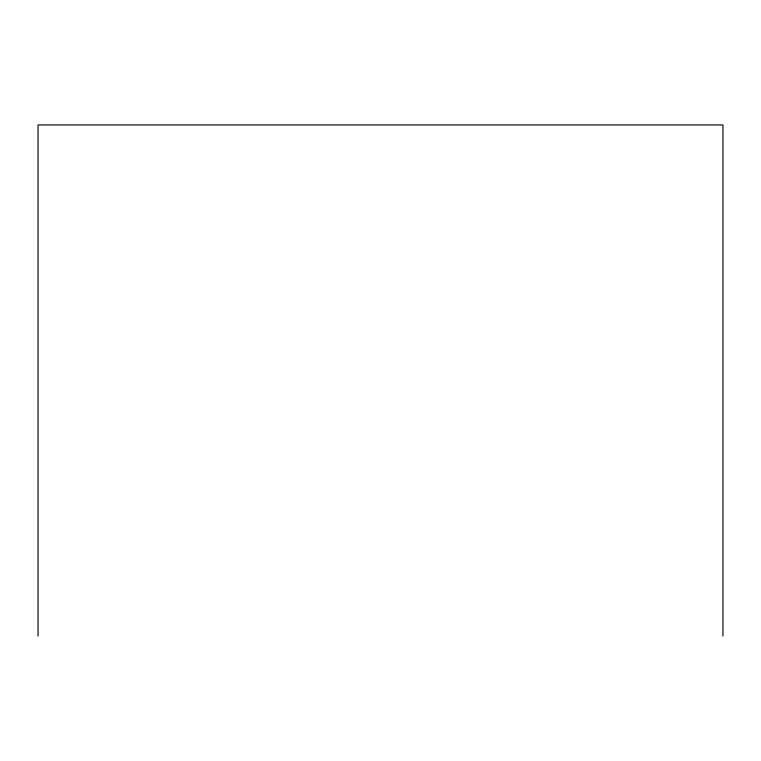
<?xml version="1.0" encoding="UTF-8"?>
<svg xmlns="http://www.w3.org/2000/svg" width="761" height="761" viewBox="0 0 761 761"><rect width="100%" height="100%" fill="white"/><g stroke="black" fill="none" stroke-linecap="round" stroke-linejoin="round"><path stroke-width="1.14" d="M722.95 636.072L722.95 124.928L38.05 124.928L38.05 636.072"/></g></svg>
